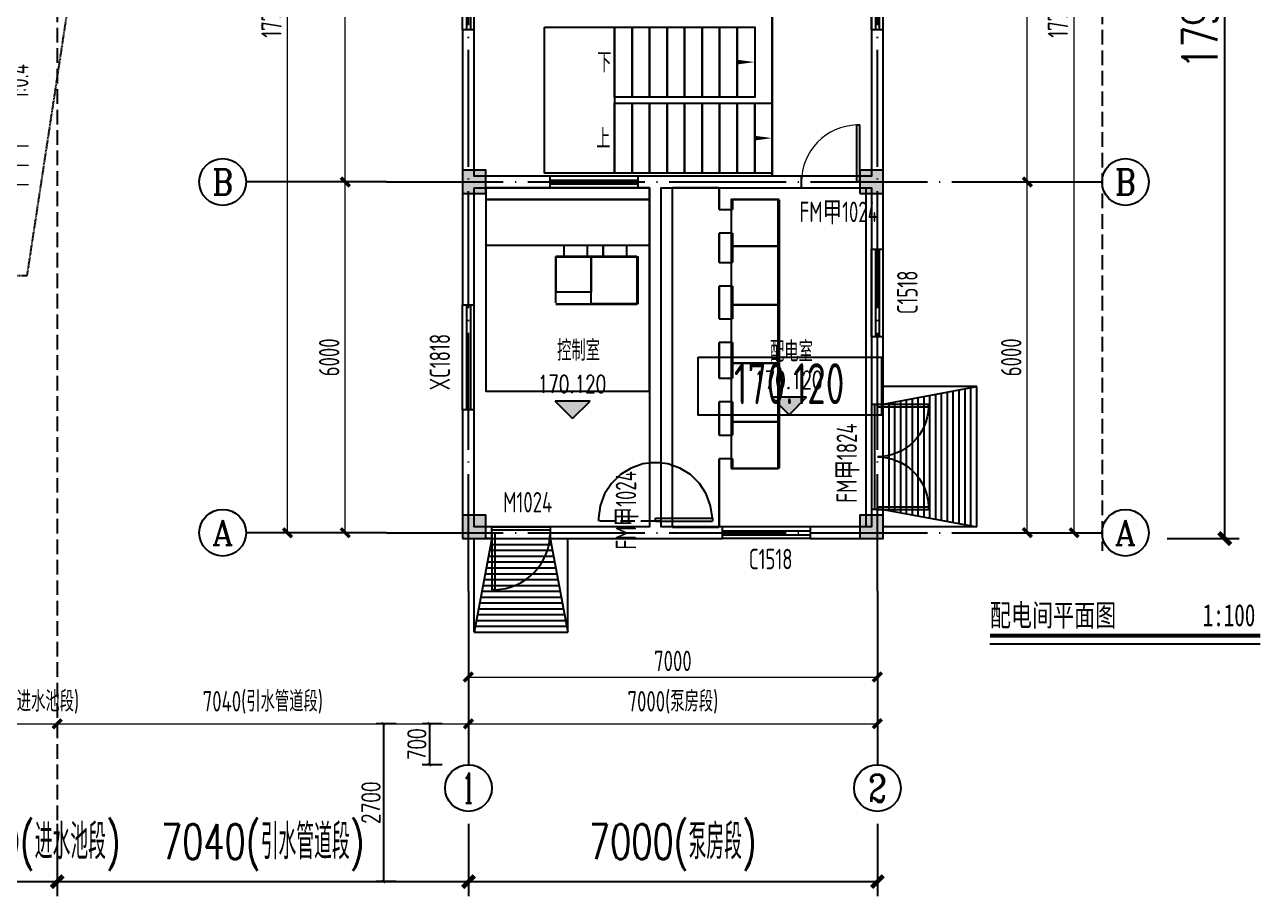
# Model space of a CAD drawing. Header units: millimetres. Extents: x 1742399 to 4898386, y 2481636 to 5226310.
# Drawn here: x 2410876 to 2432059, y 2524814 to 2539720 of the extents above; entities that cross this region are included whole.
import ezdxf
from ezdxf.enums import TextEntityAlignment as Align

# ---------------------------------------------------------------- set-up
doc = ezdxf.new("R2010")
doc.units = ezdxf.units.MM
doc.header["$LTSCALE"] = 1000
for name, pattern in [('DASH', [0.35, 0.25, -0.1]), ('DASHED', [0.75, 0.5, -0.25]), ('DOTE', [2.42, 2, -0.2, 0.02, -0.2])]:
    doc.linetypes.add(name, pattern=pattern)
for name, color, linetype in [('AXIS', 3, 'Continuous'), ('AXIS_TEXT', 7, 'Continuous'), ('DIM_SYMB', 3, 'Continuous'), ('DOOR_FIRE', 3, 'Continuous'), ('DOTE', 1, 'DOTE'), ('DXPM', 4, 'Continuous'), ('E-电缆沟', 2, 'Continuous'), ('E-箱柜', 3, 'Continuous'), ('PUB_DIM', 3, 'Continuous'), ('PUB_HATCH', 8, 'Continuous'), ('RAIL', 6, 'Continuous'), ('STAIR', 2, 'Continuous'), ('TWT_DIM', 3, 'Continuous'), ('WALL', 4, 'Continuous'), ('WALL_EXT', 4, 'Continuous'), ('WALL_INT', 4, 'Continuous'), ('WINDOW', 3, 'Continuous'), ('YHG_填充', 8, 'Continuous'), ('YHG_柱', 4, 'Continuous'), ('YHJ_引出、索引', 3, 'Continuous'), ('房间轮廓线', 6, 'Continuous'), ('控制间轮廓', 7, 'Continuous'), ('电缆沟', 7, 'Continuous'), ('细线', 4, 'Continuous'), ('轮廓线', 2, 'Continuous'), ('配电间轮廓', 7, 'Continuous')]:
    doc.layers.add(name, color=color, linetype=linetype)
doc.layers.add('FLOOR', color=2, linetype='Continuous', lineweight=30)
doc.layers.add('文字', color=4, linetype='Continuous', lineweight=0)
doc.styles.add('_TCH_AXIS', font='COMPLEX', dxfattribs={"bigfont": 'GBCBIG'})
doc.styles.add('_TCH_DIM', font='SIMPLEX', dxfattribs={"bigfont": 'GBCBIG'})
doc.styles.add('_TCH_DIM_T3', font='SIMPLEX', dxfattribs={"width": 0.705882, "bigfont": 'GBCBIG'})
doc.styles.add('biaotilan', font='', dxfattribs={"width": 0.7})
doc.styles.add('COMPLEX', font='COMPLEX')
doc.styles.add('HZ1', font='romans.shx', dxfattribs={"width": 0.7, "bigfont": 'hztxt.shx'})
doc.styles.add('TSSD_Rein', font='TSSDENG', dxfattribs={"width": 0.7, "bigfont": '@1HZTXT'})
doc.styles.add('TSSD_REIN_T3', font='tssdeng.shx', dxfattribs={"width": 0.7, "bigfont": 'hztxt.shx'})
doc.styles.add('tssdeng', font='tssdeng.shx', dxfattribs={"width": 0.7, "bigfont": 'hztxt.shx'})
doc.styles.get('biaotilan').set_extended_font_data('SimSun')
doc.dimstyles.new('_TCH_ARCH&&100', dxfattribs={"dimtxt": 350, "dimasz": 150, "dimexe": 100, "dimexo": 200, "dimgap": 100, "dimtad": 1, "dimdec": 0, "dimzin": 0, "dimdsep": 46, "dimtxsty": 'TSSD_REIN_T3', "dimblk": 'ARCHTICK', "dimcen": 0.09, "dimclrt": 7, "dimazin": 2, "dimtfac": 1, "dimtdec": 0, "dimtix": 1, "dimtmove": 2, "dimatfit": 3, "dimfxl": 1, "dimfxlon": 1, "dimtolj": 1, "dimtzin": 0, "dimlwd": 18, "dimlwe": 18, "dimarcsym": 0})
doc.dimstyles.new('_TCH_ARCH&&200', dxfattribs={"dimtxt": 600, "dimasz": 200, "dimexe": 250, "dimexo": 300, "dimgap": 126.25, "dimtad": 1, "dimdec": 0, "dimzin": 0, "dimdsep": 46, "dimtxsty": '_TCH_DIM_T3', "dimblk": 'ARCHTICK', "dimcen": 0.09, "dimclrt": 7, "dimazin": 2, "dimtfac": 1, "dimtdec": 0, "dimtix": 1, "dimtmove": 2, "dimatfit": 3, "dimfxl": 75, "dimtolj": 1, "dimtzin": 0, "dimarcsym": 0})
doc.dimstyles.new('_TCH_ARCH&&50', dxfattribs={"dimtxt": 148.75, "dimasz": 50, "dimexe": 125, "dimexo": 150, "dimgap": 63.125, "dimtad": 1, "dimdec": 0, "dimzin": 0, "dimdsep": 46, "dimtxsty": '_TCH_DIM_T3', "dimblk": 'ARCHTICK', "dimcen": 0.09, "dimclrt": 7, "dimazin": 2, "dimtfac": 1, "dimtdec": 0, "dimtix": 1, "dimtmove": 2, "dimatfit": 3, "dimfxl": 75, "dimtolj": 1, "dimtzin": 0, "dimarcsym": 0})

# ---------------------------------------------------------------- blocks, each defined once
blk = doc.blocks.new('$DorLib2D$00000001')
for p, q in [((0.45, 0.975), (0.5, 0.975)), ((0.45, 0), (0.45, 0.975)), ((0.5, 0), (0.5, 0.975)), ((0.5, 0), (0.45, 0))]:
    blk.add_line(p, q)
at = {"lineweight": 13}
blk.add_arc((0.475, 0), 0.975, 91.4693, 180, dxfattribs=at)
blk = doc.blocks.new('_ArchTick')
at = {"color": 0, "linetype": 'ByBlock', "const_width": 0.4}
blk.add_lwpolyline([(-0.5, -0.5), (0.5, 0.5)], dxfattribs=at)
blk = doc.blocks.new('*D1120')
at = {"layer": 'AXIS', "color": 0, "lineweight": 18, "transparency": 16777216}
for p, q in [((2428837, 2548731), (2428938, 2548731)), ((2428838, 2531031), (2428838, 2548731)), ((2428837, 2531031), (2428938, 2531031))]:
    blk.add_line(p, q, dxfattribs=at)
at = {"layer": 'Defpoints', "color": 0, "transparency": 16777216}
for p in [(2427999, 2548731), (2428838, 2548731), (2427999, 2531031)]:
    blk.add_point(p, dxfattribs=at)
at = {"layer": 'AXIS', "color": 0, "lineweight": 18, "transparency": 16777216, "xscale": 150, "yscale": 150, "zscale": 150}
for p, rotation in [((2428838, 2548731), 90), ((2428838, 2531031), 270)]:
    blk.add_blockref('_ArchTick', p, dxfattribs=dict(at, rotation=rotation))
at = {"layer": 'AXIS', "color": 7, "transparency": 16777216, "insert": (2428563, 2539881), "char_height": 350, "attachment_point": 5, "rotation": 90, "style": 'TSSD_REIN_T3'}
blk.add_mtext('\\A1;17700', dxfattribs=at)
blk = doc.blocks.new('*D1121')
at = {"layer": 'AXIS', "color": 0, "lineweight": 18, "transparency": 16777216}
for p, q in [((2428037, 2537031), (2428138, 2537031)), ((2428038, 2531031), (2428038, 2537031)), ((2428037, 2531031), (2428138, 2531031))]:
    blk.add_line(p, q, dxfattribs=at)
at = {"layer": 'Defpoints', "color": 0, "transparency": 16777216}
for p in [(2427324, 2537031), (2428038, 2537031), (2427324, 2531031)]:
    blk.add_point(p, dxfattribs=at)
at = {"layer": 'AXIS', "color": 0, "lineweight": 18, "transparency": 16777216, "xscale": 150, "yscale": 150, "zscale": 150}
for p, rotation in [((2428038, 2537031), 90), ((2428038, 2531031), 270)]:
    blk.add_blockref('_ArchTick', p, dxfattribs=dict(at, rotation=rotation))
at = {"layer": 'AXIS', "color": 7, "transparency": 16777216, "insert": (2427763, 2534031), "char_height": 350, "attachment_point": 5, "rotation": 90, "style": 'TSSD_REIN_T3'}
blk.add_mtext('\\A1;6000', dxfattribs=at)
blk = doc.blocks.new('*D1122')
at = {"layer": 'AXIS', "color": 0, "lineweight": 18, "transparency": 16777216}
for p, q in [((2428037, 2544031), (2428138, 2544031)), ((2428038, 2537031), (2428038, 2544031)), ((2428037, 2537031), (2428138, 2537031))]:
    blk.add_line(p, q, dxfattribs=at)
at = {"layer": 'Defpoints', "color": 0, "transparency": 16777216}
for p in [(2427324, 2544031), (2428038, 2544031), (2427324, 2537031)]:
    blk.add_point(p, dxfattribs=at)
at = {"layer": 'AXIS', "color": 0, "lineweight": 18, "transparency": 16777216, "xscale": 150, "yscale": 150, "zscale": 150}
for p, rotation in [((2428038, 2544031), 90), ((2428038, 2537031), 270)]:
    blk.add_blockref('_ArchTick', p, dxfattribs=dict(at, rotation=rotation))
at = {"layer": 'AXIS', "color": 7, "transparency": 16777216, "insert": (2427763, 2540531), "char_height": 350, "attachment_point": 5, "rotation": 90, "style": 'TSSD_REIN_T3'}
blk.add_mtext('\\A1;7000', dxfattribs=at)
blk = doc.blocks.new('*D1124')
at = {"layer": 'AXIS', "color": 0, "lineweight": 18, "transparency": 16777216}
for p, q in [((2418471, 2528565), (2418471, 2528464)), ((2418471, 2528564), (2425471, 2528564)), ((2425471, 2528565), (2425471, 2528464))]:
    blk.add_line(p, q, dxfattribs=at)
at = {"layer": 'Defpoints', "color": 0, "transparency": 16777216}
for p in [(2418471, 2530031), (2425471, 2530031), (2425471, 2528564)]:
    blk.add_point(p, dxfattribs=at)
at = {"layer": 'AXIS', "color": 0, "lineweight": 18, "transparency": 16777216, "xscale": 150, "yscale": 150, "zscale": 150, "rotation": 180}
blk.add_blockref('_ArchTick', (2418471, 2528564), dxfattribs=at)
at = {"layer": 'AXIS', "color": 0, "lineweight": 18, "transparency": 16777216, "xscale": 150, "yscale": 150, "zscale": 150}
blk.add_blockref('_ArchTick', (2425471, 2528564), dxfattribs=at)
at = {"layer": 'AXIS', "color": 7, "transparency": 16777216, "insert": (2421971, 2528839), "char_height": 350, "attachment_point": 5, "style": 'TSSD_REIN_T3'}
blk.add_mtext('\\A1;7000', dxfattribs=at)
blk = doc.blocks.new('*D1127')
at = {"layer": 'AXIS', "color": 0, "lineweight": 18, "transparency": 16777216}
for p, q in [((2415376, 2548731), (2415275, 2548731)), ((2415375, 2531031), (2415375, 2548731)), ((2415376, 2531031), (2415275, 2531031))]:
    blk.add_line(p, q, dxfattribs=at)
at = {"layer": 'Defpoints', "color": 0, "transparency": 16777216}
for p in [(2415375, 2548731), (2417068, 2548731), (2417068, 2531031)]:
    blk.add_point(p, dxfattribs=at)
at = {"layer": 'AXIS', "color": 0, "lineweight": 18, "transparency": 16777216, "xscale": 150, "yscale": 150, "zscale": 150}
for p, rotation in [((2415375, 2548731), 90), ((2415375, 2531031), 270)]:
    blk.add_blockref('_ArchTick', p, dxfattribs=dict(at, rotation=rotation))
at = {"layer": 'AXIS', "color": 7, "transparency": 16777216, "insert": (2415100, 2539881), "char_height": 350, "attachment_point": 5, "rotation": 90, "style": 'TSSD_REIN_T3'}
blk.add_mtext('\\A1;17700', dxfattribs=at)
blk = doc.blocks.new('*D1128')
at = {"layer": 'AXIS', "color": 0, "lineweight": 18, "transparency": 16777216}
for p, q in [((2416364, 2537031), (2416263, 2537031)), ((2416363, 2531031), (2416363, 2537031)), ((2416364, 2531031), (2416263, 2531031))]:
    blk.add_line(p, q, dxfattribs=at)
at = {"layer": 'Defpoints', "color": 0, "transparency": 16777216}
for p in [(2416363, 2537031), (2417068, 2537031), (2417068, 2531031)]:
    blk.add_point(p, dxfattribs=at)
at = {"layer": 'AXIS', "color": 0, "lineweight": 18, "transparency": 16777216, "xscale": 150, "yscale": 150, "zscale": 150}
for p, rotation in [((2416363, 2537031), 90), ((2416363, 2531031), 270)]:
    blk.add_blockref('_ArchTick', p, dxfattribs=dict(at, rotation=rotation))
at = {"layer": 'AXIS', "color": 7, "transparency": 16777216, "insert": (2416088, 2534031), "char_height": 350, "attachment_point": 5, "rotation": 90, "style": 'TSSD_REIN_T3'}
blk.add_mtext('\\A1;6000', dxfattribs=at)
blk = doc.blocks.new('*D1129')
at = {"layer": 'AXIS', "color": 0, "lineweight": 18, "transparency": 16777216}
for p, q in [((2416364, 2544031), (2416263, 2544031)), ((2416363, 2537031), (2416363, 2544031)), ((2416364, 2537031), (2416263, 2537031))]:
    blk.add_line(p, q, dxfattribs=at)
at = {"layer": 'Defpoints', "color": 0, "transparency": 16777216}
for p in [(2416363, 2544031), (2417068, 2544031), (2417068, 2537031)]:
    blk.add_point(p, dxfattribs=at)
at = {"layer": 'AXIS', "color": 0, "lineweight": 18, "transparency": 16777216, "xscale": 150, "yscale": 150, "zscale": 150}
for p, rotation in [((2416363, 2544031), 90), ((2416363, 2537031), 270)]:
    blk.add_blockref('_ArchTick', p, dxfattribs=dict(at, rotation=rotation))
at = {"layer": 'AXIS', "color": 7, "transparency": 16777216, "insert": (2416088, 2540531), "char_height": 350, "attachment_point": 5, "rotation": 90, "style": 'TSSD_REIN_T3'}
blk.add_mtext('\\A1;7000', dxfattribs=at)
blk = doc.blocks.new('_AXISO')
blk.add_circle((0, 0), 0.5)
at = {"layer": 'AXIS_TEXT', "style": 'COMPLEX', "width": 1.041667}
blk.add_attdef('A', text='', height=0.56, dxfattribs=at).set_placement((-0.25, -0.28), (0.25, -0.28), align=Align.FIT)
blk = doc.blocks.new('*U1118')
at = {"layer": 'WINDOW'}
for p, q in [((0, 900), (877, 900)), ((0, 900), (0, 855)), ((0, 855), (877, 855)), ((877, 855), (877, 900)), ((0, -855), (877, -855)), ((0, -900), (0, -855)), ((0, -900), (877, -900)), ((877, -855), (877, -900))]:
    blk.add_line(p, q, dxfattribs=at)
at = {"layer": 'WINDOW', "extrusion": (0, 0, -1)}
for centre, major_axis, start_param, end_param in [((0, 877), (620, 620), 0.811042, 2.356194), ((0, -878), (-620, 620), 0.785398, 2.330551)]:
    blk.add_ellipse(centre, major_axis=major_axis, ratio=1, start_param=start_param, end_param=end_param, dxfattribs=at)
at = {"style": 'HZ1', "width": 0.7, "flags": 1}
blk.add_attdef('编号', (-948, -131), '', height=300, dxfattribs=at)
blk = doc.blocks.new('平面_单开门_宽度1000')
at = {"layer": 'WINDOW'}
for p, q in [((0, 0), (50, 0)), ((0, 0), (0, -975)), ((50, 0), (50, -975)), ((50, -975), (0, -975))]:
    blk.add_line(p, q, dxfattribs=at)
blk.add_ellipse((25, 0), major_axis=(559, 799), ratio=1, start_param=3.777471, end_param=5.322623, dxfattribs=at)
at = {"style": 'HZ1', "width": 0.7, "flags": 1}
blk.add_attdef('编号', (334, 254), '', height=300, dxfattribs=at)
blk = doc.blocks.new('平面_双向单开门_宽度1000')
at = {"layer": 'WINDOW'}
for p, q in [((-417, 907), (-599, 794)), ((-213, 976), (-417, 907)), ((0, 1000), (-213, 976)), ((213, 976), (0, 1000)), ((417, 907), (213, 976)), ((599, 794), (417, 907)), ((-753, 644), (-871, 464)), ((-599, 794), (-753, 644)), ((753, 644), (599, 794)), ((871, 464), (753, 644)), ((-871, 464), (-946, 263)), ((946, 263), (871, 464)), ((-946, 263), (-975, 50)), ((975, 50), (946, 263)), ((-975, 50), (-975, 0)), ((0, 50), (975, 50)), ((0, 0), (0, 50)), ((0, 0), (975, 0)), ((975, 50), (975, 0))]:
    blk.add_line(p, q, dxfattribs=at)
at = {"layer": 'WINDOW', "linetype": 'DASH'}
blk.add_line((0, 0), (-975, 0), dxfattribs=at)
at = {"style": 'HZ1', "width": 0.7, "flags": 1}
blk.add_attdef('编号', (-178, -413), '', height=300, dxfattribs=at)
blk = doc.blocks.new('标高_平面标注')
at = {"layer": 'AXIS'}
blk.add_hatch(color=256, dxfattribs=at).paths.add_polyline_path([(0, 0), (300, 300), (-300, 300)])
for p, q in [((0, 0), (-300, 300)), ((300, 300), (-300, 300)), ((0, 0), (300, 300))]:
    blk.add_line(p, q, dxfattribs=at)
at = {"layer": 'AXIS_TEXT', "style": 'HZ1', "width": 0.7, "flags": 4}
blk.add_attdef('标高', text='', height=300, dxfattribs=at).set_placement((-11, 442), align=Align.CENTER)
blk = doc.blocks.new('*U1021')
at = {"layer": 'DXPM', "color": 4, "linetype": 'DASHED', "ltscale": 0.03, "flags": 128}
blk.add_lwpolyline([(500, -5700), (1000, -5700), (1792, -500)], dxfattribs=at)
at = {"layer": 'RAIL'}
blk.add_lwpolyline([(60, -5700), (60, -440)], dxfattribs=at)
at = {"layer": '文字', "color": 3}
for p, q in [((1024, -3486), (500, -3486)), ((762, -3649), (500, -3649)), ((1024, -3818), (500, -3818)), ((762, -3980), (500, -3980)), ((1024, -4149), (500, -4149))]:
    blk.add_line(p, q, dxfattribs=at)
at = {"layer": '文字'}
for p, q in [((-835, -4711), (-835, -5700)), ((-514, -4711), (-514, -5700)), ((-193, -4711), (-193, -5700)), ((-674, -5206), (-674, -5700)), ((-354, -5206), (-354, -5700))]:
    blk.add_line(p, q, dxfattribs=at)
at = {"layer": '轮廓线'}
blk.add_line((0, 0), (-4500, 0), dxfattribs=at)
for points in [[(0, -500), (0, -5700), (500, -5700), (500, -500)], [(0, -5700), (-4500, -5700)], [(226, -5700), (226, -6200), (-4500, -6200)]]:
    blk.add_lwpolyline(points, dxfattribs=at)
at = {"color": 3, "style": 'TSSD_Rein', "width": 0.7}
blk.add_text('1:0.4', height=350, rotation=90, dxfattribs=at).set_placement((847, -2082), align=Align.MIDDLE_RIGHT)
blk.add_attdef('坡度-平面', (-2667, -5307), '', height=300, dxfattribs=at)
at = {"layer": 'AXIS', "color": 3, "style": 'TSSD_Rein', "width": 0.7}
for s, p in [('引水渠道', (-3291, -2545)), ('C20素混凝土护坡', (-3514, -2957))]:
    blk.add_text(s, height=350, dxfattribs=at).set_placement(p)
at = {"layer": 'TWT_DIM', "color": 3, "style": 'TSSD_Rein', "width": 0.7}
for s, p in [('引水坡道', (-3378, -2487)), ('C20素混凝土护坡', (-4265, -3341))]:
    blk.add_text(s, height=700, dxfattribs=at).set_placement(p)
blk.add_attdef('坡度-总平', (-3251, -5425), '', height=700, dxfattribs=at)
blk = doc.blocks.new('*D1132')
at = {"layer": 'AXIS', "color": 0, "lineweight": 18, "transparency": 16777216}
for p, q in [((2410431, 2527764), (2410281, 2527764)), ((2410431, 2527765), (2410431, 2527664)), ((2410431, 2527764), (2411431, 2527764)), ((2411431, 2527765), (2411431, 2527664)), ((2411431, 2527764), (2411581, 2527764))]:
    blk.add_line(p, q, dxfattribs=at)
at = {"layer": 'Defpoints', "color": 0, "transparency": 16777216}
for p in [(2410431, 2529050), (2411431, 2529050), (2411431, 2527764)]:
    blk.add_point(p, dxfattribs=at)
at = {"layer": 'AXIS', "color": 0, "lineweight": 18, "transparency": 16777216, "xscale": 150, "yscale": 150, "zscale": 150}
blk.add_blockref('_ArchTick', (2410431, 2527764), dxfattribs=at)
at = {"layer": 'AXIS', "color": 0, "lineweight": 18, "transparency": 16777216, "xscale": 150, "yscale": 150, "zscale": 150, "rotation": 180}
blk.add_blockref('_ArchTick', (2411431, 2527764), dxfattribs=at)
at = {"layer": 'AXIS', "color": 7, "transparency": 16777216, "insert": (2410931, 2528131), "char_height": 350, "attachment_point": 5, "style": 'TSSD_REIN_T3'}
blk.add_mtext('\\A1;1000(进水池段)', dxfattribs=at)
blk = doc.blocks.new('*D1133')
at = {"layer": 'AXIS', "color": 0, "lineweight": 18, "transparency": 16777216}
for p, q in [((2411431, 2527765), (2411431, 2527664)), ((2411431, 2527764), (2418471, 2527764)), ((2418471, 2527765), (2418471, 2527664))]:
    blk.add_line(p, q, dxfattribs=at)
at = {"layer": 'Defpoints', "color": 0, "transparency": 16777216}
for p in [(2411431, 2529050), (2418471, 2529050), (2418471, 2527764)]:
    blk.add_point(p, dxfattribs=at)
at = {"layer": 'AXIS', "color": 0, "lineweight": 18, "transparency": 16777216, "xscale": 150, "yscale": 150, "zscale": 150, "rotation": 180}
blk.add_blockref('_ArchTick', (2411431, 2527764), dxfattribs=at)
at = {"layer": 'AXIS', "color": 0, "lineweight": 18, "transparency": 16777216, "xscale": 150, "yscale": 150, "zscale": 150}
blk.add_blockref('_ArchTick', (2418471, 2527764), dxfattribs=at)
at = {"layer": 'AXIS', "color": 7, "transparency": 16777216, "insert": (2414951, 2528131), "char_height": 350, "attachment_point": 5, "style": 'TSSD_REIN_T3'}
blk.add_mtext('\\A1;7040(引水管道段)', dxfattribs=at)
blk = doc.blocks.new('*D1134')
at = {"layer": 'AXIS', "color": 0, "lineweight": 18, "transparency": 16777216}
for p, q in [((2418471, 2527765), (2418471, 2527664)), ((2418471, 2527764), (2425471, 2527764)), ((2425471, 2527765), (2425471, 2527664))]:
    blk.add_line(p, q, dxfattribs=at)
at = {"layer": 'Defpoints', "color": 0, "transparency": 16777216}
for p in [(2418471, 2529050), (2425471, 2529050), (2425471, 2527764)]:
    blk.add_point(p, dxfattribs=at)
at = {"layer": 'AXIS', "color": 0, "lineweight": 18, "transparency": 16777216, "xscale": 150, "yscale": 150, "zscale": 150, "rotation": 180}
blk.add_blockref('_ArchTick', (2418471, 2527764), dxfattribs=at)
at = {"layer": 'AXIS', "color": 0, "lineweight": 18, "transparency": 16777216, "xscale": 150, "yscale": 150, "zscale": 150}
blk.add_blockref('_ArchTick', (2425471, 2527764), dxfattribs=at)
at = {"layer": 'AXIS', "color": 7, "transparency": 16777216, "insert": (2421971, 2528131), "char_height": 350, "attachment_point": 5, "style": 'TSSD_REIN_T3'}
blk.add_mtext('\\A1;7000(泵房段)', dxfattribs=at)
blk = doc.blocks.new('*D1135')
at = {"layer": 'Defpoints', "color": 0, "transparency": 16777216}
for p in [(2418471, 2526350), (2425471, 2526350), (2425471, 2525064)]:
    blk.add_point(p, dxfattribs=at)
at = {"layer": 'TWT_DIM', "color": 0, "lineweight": -2, "transparency": 16777216}
for p, q in [((2418471, 2526050), (2418471, 2524814)), ((2425471, 2526050), (2425471, 2524814)), ((2418471, 2525064), (2425471, 2525064))]:
    blk.add_line(p, q, dxfattribs=at)
at = {"layer": 'TWT_DIM', "color": 0, "lineweight": -2, "transparency": 16777216, "xscale": 200, "yscale": 200, "zscale": 200, "rotation": 180}
blk.add_blockref('_ArchTick', (2418471, 2525064), dxfattribs=at)
at = {"layer": 'TWT_DIM', "color": 0, "lineweight": -2, "transparency": 16777216, "xscale": 200, "yscale": 200, "zscale": 200}
blk.add_blockref('_ArchTick', (2425471, 2525064), dxfattribs=at)
at = {"layer": 'TWT_DIM', "color": 7, "transparency": 16777216, "insert": (2421971, 2525648), "char_height": 600, "attachment_point": 5, "style": '_TCH_DIM_T3'}
blk.add_mtext('\\A1;{\\W0.70588;7000(泵房段)}', dxfattribs=at)
blk = doc.blocks.new('*D1136')
at = {"layer": 'Defpoints', "color": 0, "transparency": 16777216}
for p in [(2411431, 2526350), (2418471, 2526350), (2418471, 2525064)]:
    blk.add_point(p, dxfattribs=at)
at = {"layer": 'TWT_DIM', "color": 0, "lineweight": -2, "transparency": 16777216}
for p, q in [((2411431, 2526050), (2411431, 2524814)), ((2418471, 2526050), (2418471, 2524814)), ((2411431, 2525064), (2418471, 2525064))]:
    blk.add_line(p, q, dxfattribs=at)
at = {"layer": 'TWT_DIM', "color": 0, "lineweight": -2, "transparency": 16777216, "xscale": 200, "yscale": 200, "zscale": 200, "rotation": 180}
blk.add_blockref('_ArchTick', (2411431, 2525064), dxfattribs=at)
at = {"layer": 'TWT_DIM', "color": 0, "lineweight": -2, "transparency": 16777216, "xscale": 200, "yscale": 200, "zscale": 200}
blk.add_blockref('_ArchTick', (2418471, 2525064), dxfattribs=at)
at = {"layer": 'TWT_DIM', "color": 7, "transparency": 16777216, "insert": (2414951, 2525648), "char_height": 600, "attachment_point": 5, "style": '_TCH_DIM_T3'}
blk.add_mtext('\\A1;{\\W0.70588;7040(引水管道段)}', dxfattribs=at)
blk = doc.blocks.new('*D1137')
at = {"layer": 'Defpoints', "color": 0, "transparency": 16777216}
for p in [(2410431, 2526350), (2411431, 2526350), (2411431, 2525064)]:
    blk.add_point(p, dxfattribs=at)
at = {"layer": 'TWT_DIM', "color": 0, "lineweight": -2, "transparency": 16777216}
for p, q in [((2410431, 2526050), (2410431, 2524814)), ((2411431, 2526050), (2411431, 2524814)), ((2410431, 2525064), (2410231, 2525064)), ((2410431, 2525064), (2411431, 2525064)), ((2411431, 2525064), (2411631, 2525064))]:
    blk.add_line(p, q, dxfattribs=at)
at = {"layer": 'TWT_DIM', "color": 0, "lineweight": -2, "transparency": 16777216, "xscale": 200, "yscale": 200, "zscale": 200}
blk.add_blockref('_ArchTick', (2410431, 2525064), dxfattribs=at)
at = {"layer": 'TWT_DIM', "color": 0, "lineweight": -2, "transparency": 16777216, "xscale": 200, "yscale": 200, "zscale": 200, "rotation": 180}
blk.add_blockref('_ArchTick', (2411431, 2525064), dxfattribs=at)
at = {"layer": 'TWT_DIM', "color": 7, "transparency": 16777216, "insert": (2410931, 2525648), "char_height": 600, "attachment_point": 5, "style": '_TCH_DIM_T3'}
blk.add_mtext('\\A1;{\\W0.70588;1000(进水池段)}', dxfattribs=at)
blk = doc.blocks.new('*D1138')
at = {"layer": 'Defpoints', "color": 0, "transparency": 16777216}
for p in [(2430131, 2548831), (2431417, 2548831), (2430131, 2530931)]:
    blk.add_point(p, dxfattribs=at)
at = {"layer": 'TWT_DIM', "color": 0, "lineweight": -2, "transparency": 16777216}
for p, q in [((2430431, 2548831), (2431667, 2548831)), ((2431417, 2530931), (2431417, 2548831)), ((2430431, 2530931), (2431667, 2530931))]:
    blk.add_line(p, q, dxfattribs=at)
at = {"layer": 'TWT_DIM', "color": 0, "lineweight": -2, "transparency": 16777216, "xscale": 200, "yscale": 200, "zscale": 200}
for p, rotation in [((2431417, 2548831), 90), ((2431417, 2530931), 270)]:
    blk.add_blockref('_ArchTick', p, dxfattribs=dict(at, rotation=rotation))
at = {"layer": 'TWT_DIM', "color": 7, "transparency": 16777216, "insert": (2430991, 2539881), "char_height": 600, "attachment_point": 5, "rotation": 90, "style": '_TCH_DIM_T3'}
blk.add_mtext('\\A1;17900', dxfattribs=at)
blk = doc.blocks.new('总平_标高')
at = {"layer": 'TWT_DIM', "color": 3}
blk.add_lwpolyline([(-1556, 989), (1583, 989), (1583, 0), (-1556, 0)], close=True, dxfattribs=at)
at = {"layer": 'TWT_DIM', "color": 3, "style": 'TSSD_Rein', "width": 0.7}
blk.add_attdef('标高', text='', height=700, dxfattribs=at).set_placement((1, 186), align=Align.CENTER)
blk = doc.blocks.new('平面_窗')
at = {"layer": 'WINDOW'}
for p, q in [((-100, 0), (100, 0)), ((-100, -1800), (-100, 0)), ((-33, 0), (-33, -1800)), ((33, 0), (33, -1800)), ((100, -1800), (100, 0)), ((100, -1800), (-100, -1800))]:
    blk.add_line(p, q, dxfattribs=at)
at = {"style": 'HZ1', "width": 0.7, "flags": 1}
blk.add_attdef('编号', (-598, -1035), '', height=300, dxfattribs=at)
blk = doc.blocks.new('*U1073')
at = {"layer": 'WINDOW'}
for p, q in [((-100, 0), (100, 0)), ((-100, -1500), (-100, 0)), ((-33, 0), (-33, -1500)), ((33, 0), (33, -1500)), ((100, -1500), (100, 0)), ((100, -1500), (-100, -1500))]:
    blk.add_line(p, q, dxfattribs=at)
at = {"style": 'HZ1', "width": 0.7, "flags": 1}
blk.add_attdef('编号', (-598, -1035), '', height=300, dxfattribs=at)
blk = doc.blocks.new('*U1072')
at = {"layer": 'STAIR'}
for p, q in [((1600, 2400), (0, 2400)), ((0, 0), (0, 2400)), ((0, 2100), (1600, 2400)), ((1300, 56), (1300, 2344)), ((1400, 38), (1400, 2362)), ((1500, 19), (1500, 2381)), ((1600, 0), (1600, 2400)), ((100, 281), (100, 2119)), ((200, 263), (200, 2138)), ((300, 244), (300, 2156)), ((400, 225), (400, 2175)), ((500, 206), (500, 2194)), ((600, 188), (600, 2213)), ((700, 169), (700, 2231)), ((800, 150), (800, 2250)), ((900, 131), (900, 2269)), ((1000, 113), (1000, 2287)), ((1100, 94), (1100, 2306)), ((1200, 75), (1200, 2325)), ((0, 300), (1600, 0)), ((1600, 0), (0, 0))]:
    blk.add_line(p, q, dxfattribs=at)
at = {"layer": 'WALL'}
blk.add_line((0, 2100), (0, 2200), dxfattribs=at)
blk = doc.blocks.new('*U1074')
at = {"layer": 'STAIR'}
for p, q in [((1600, 1600), (0, 1600)), ((0, 0), (0, 1600)), ((0, 1300), (1600, 1600)), ((1000, 113), (1000, 1487)), ((1100, 94), (1100, 1506)), ((1200, 75), (1200, 1525)), ((1300, 56), (1300, 1544)), ((1400, 38), (1400, 1562)), ((1500, 19), (1500, 1581)), ((1600, 0), (1600, 1600)), ((100, 281), (100, 1319)), ((200, 263), (200, 1338)), ((300, 244), (300, 1356)), ((400, 225), (400, 1375)), ((500, 206), (500, 1394)), ((600, 188), (600, 1413)), ((700, 169), (700, 1431)), ((800, 150), (800, 1450)), ((900, 131), (900, 1469)), ((0, 300), (1600, 0)), ((1600, 0), (0, 0))]:
    blk.add_line(p, q, dxfattribs=at)
at = {"layer": 'WALL'}
blk.add_line((0, 1300), (0, 1400), dxfattribs=at)
blk = doc.blocks.new('*U1035')
at = {"layer": 'STAIR'}
for points in [[(0, 2500), (1200, 2500), (1200, 0), (0, 0)], [(1200, 2500), (1500, 2500), (1500, 1300), (1200, 1300)], [(1500, 2500), (1800, 2500), (1800, 1300), (1500, 1300)], [(1800, 2500), (2100, 2500), (2100, 1300), (1800, 1300)], [(2100, 2500), (2400, 2500), (2400, 1300), (2100, 1300)], [(2400, 2500), (2700, 2500), (2700, 1300), (2400, 1300)], [(2700, 2500), (3000, 2500), (3000, 1300), (2700, 1300)], [(3000, 2500), (3300, 2500), (3300, 1300), (3000, 1300)], [(3300, 2500), (3600, 2500), (3600, 1300), (3300, 1300)], [(1200, 1200), (1500, 1200), (1500, 0), (1200, 0)], [(1500, 1200), (1800, 1200), (1800, 0), (1500, 0)], [(1800, 1200), (2100, 1200), (2100, 0), (1800, 0)], [(2100, 1200), (2400, 1200), (2400, 0), (2100, 0)], [(2400, 1200), (2700, 1200), (2700, 0), (2400, 0)], [(2700, 1200), (3000, 1200), (3000, 0), (2700, 0)], [(3000, 1200), (3300, 1200), (3300, 0), (3000, 0)], [(3300, 1200), (3600, 1200), (3600, 0), (3300, 0)], [(3600, 1200), (3900, 1200), (3900, 0), (3600, 0)]]:
    blk.add_lwpolyline(points, close=True, dxfattribs=at)
for points in [[(1500, 2500), (1500, 1300)], [(1500, 1200), (1500, 0)]]:
    blk.add_lwpolyline(points, dxfattribs=at)
at = {"layer": 'YHJ_引出、索引'}
for points in [[(1200, 1900, 0, 0, 0), (3600, 1900, 0, 80, 0), (3300, 1900, 0, 0, 0)], [(1200, 600, 0, 0, 0), (3900, 600, 0, 80, 0), (3600, 600, 0, 0, 0)]]:
    blk.add_lwpolyline(points, format="xyseb", dxfattribs=at)
at = {"layer": 'YHJ_引出、索引', "color": 7, "style": '_TCH_DIM'}
for s, p in [('下', (905, 1725)), ('上', (886, 425))]:
    blk.add_text(s, height=338, dxfattribs=at).set_placement(p)
blk = doc.blocks.new('*U1058')
at = {"layer": 'PUB_HATCH'}
blk.add_solid([(-200, -200), (200, -200), (-200, 200), (200, 200)], dxfattribs=at)
at = {"layer": 'YHG_柱'}
blk.add_lwpolyline([(-200, -200), (200, -200), (200, 200), (-200, 200)], close=True, dxfattribs=at)
blk = doc.blocks.new('*D1139')
at = {"layer": 'Defpoints', "color": 0, "transparency": 16777216}
for p in [(2418174, 2527764), (2417803, 2527064), (2418174, 2527064)]:
    blk.add_point(p, dxfattribs=at)
at = {"layer": 'YHG_填充', "color": 0, "lineweight": -2, "transparency": 16777216}
for p, q in [((2418024, 2527764), (2417678, 2527764)), ((2417803, 2527764), (2417803, 2527064)), ((2418024, 2527064), (2417678, 2527064))]:
    blk.add_line(p, q, dxfattribs=at)
at = {"layer": 'YHG_填充', "color": 0, "lineweight": -2, "transparency": 16777216, "xscale": 50, "yscale": 50, "zscale": 50}
for p, rotation in [((2417803, 2527764), 90), ((2417803, 2527064), 270)]:
    blk.add_blockref('_ArchTick', p, dxfattribs=dict(at, rotation=rotation))
at = {"layer": 'YHG_填充', "color": 7, "transparency": 16777216, "insert": (2417589, 2527414), "char_height": 300, "attachment_point": 5, "rotation": 90, "style": '_TCH_DIM_T3'}
blk.add_mtext('\\A1;700', dxfattribs=at)
blk = doc.blocks.new('*D1140')
at = {"layer": 'Defpoints', "color": 0, "transparency": 16777216}
for p in [(2417387, 2527764), (2417016, 2525064), (2417387, 2525064)]:
    blk.add_point(p, dxfattribs=at)
at = {"layer": 'YHG_填充', "color": 0, "lineweight": -2, "transparency": 16777216}
for p, q in [((2417237, 2527764), (2416891, 2527764)), ((2417016, 2527764), (2417016, 2525064)), ((2417237, 2525064), (2416891, 2525064))]:
    blk.add_line(p, q, dxfattribs=at)
at = {"layer": 'YHG_填充', "color": 0, "lineweight": -2, "transparency": 16777216, "xscale": 50, "yscale": 50, "zscale": 50}
for p, rotation in [((2417016, 2527764), 90), ((2417016, 2525064), 270)]:
    blk.add_blockref('_ArchTick', p, dxfattribs=dict(at, rotation=rotation))
at = {"layer": 'YHG_填充', "color": 7, "transparency": 16777216, "insert": (2416802, 2526414), "char_height": 300, "attachment_point": 5, "rotation": 90, "style": '_TCH_DIM_T3'}
blk.add_mtext('\\A1;2700', dxfattribs=at)

msp = doc.modelspace()

# ---------------------------------------------------------------- linework, layer by layer
at = {"layer": 'AXIS'}
for p, q in [((2417068.4, 2537031.4), (2414664.3, 2537031.4)), ((2427999, 2537031.4), (2429317.1, 2537031.4)), ((2417068.4, 2531031.4), (2414664.3, 2531031.4)), ((2427999, 2531031.4), (2429317.1, 2531031.4)), ((2418471.4, 2530031.4), (2418471.4, 2527064.4)), ((2425471.4, 2530031.4), (2425471.4, 2527064.4))]:
    msp.add_line(p, q, dxfattribs=at)
at = {"layer": 'DIM_SYMB', "const_width": 70}
msp.add_lwpolyline([(2427396.4, 2529272.5), (2432024.4, 2529272.5)], dxfattribs=at)
at = {"layer": 'DIM_SYMB'}
msp.add_lwpolyline([(2427396.4, 2529132.5), (2432024.4, 2529132.5)], dxfattribs=at)
at = {"layer": 'DOTE'}
for p, q in [((2418471.4, 2530031.4), (2418471.4, 2549731.4)), ((2425471.4, 2530031.4), (2425471.4, 2549731.4)), ((2417068.4, 2537031.4), (2427999, 2537031.4)), ((2417068.4, 2531031.4), (2427999, 2531031.4))]:
    msp.add_line(p, q, dxfattribs=at)
at = {"layer": 'E-电缆沟', "const_width": 35}
for points in [[(2421963, 2536931.4), (2421963, 2536358.7)], [(2421963, 2536931.4), (2422763, 2536931.4)], [(2422763, 2536931.4), (2422763, 2536558.7)], [(2421571.4, 2536731.4), (2418771.4, 2536731.4)], [(2418771.4, 2536731.4), (2418771.4, 2535931.4)], [(2421571.4, 2536731.4), (2421571.4, 2535931.4)], [(2422992.5, 2536731.2), (2422992.5, 2536558.7)], [(2422992.5, 2536731.2), (2423792.5, 2536731.2)], [(2423792.5, 2536731.2), (2423792.5, 2536358.7)], [(2422992.5, 2536558.7), (2422763, 2536558.7)], [(2421963, 2536358.7), (2421963, 2535453.3)], [(2423792.5, 2536358.7), (2423792.5, 2535453.3)], [(2422992.5, 2536158.7), (2422763, 2536158.7)], [(2422763, 2536158.7), (2422763, 2535653.3)], [(2422992.5, 2536158.7), (2422992.5, 2535653.3)], [(2421571.4, 2535948.5), (2418771.4, 2535948.5)], [(2420104.7, 2535757.8), (2420104.7, 2535948.2)], [(2420504.7, 2535948.2), (2420104.7, 2535948.2)], [(2420504.7, 2535757.8), (2420504.7, 2535948.2)], [(2420777.8, 2535757.9), (2420777.8, 2535949.1)], [(2421177.8, 2535949.1), (2420777.8, 2535949.1)], [(2421177.8, 2535740.7), (2421177.8, 2535931.9)], [(2421359.2, 2535758.5), (2419964.9, 2535758.5)], [(2419964.9, 2535758.5), (2419964.9, 2534958.5)], [(2420504.7, 2535757.8), (2420104.7, 2535757.8)], [(2421177.8, 2535757.9), (2420777.8, 2535757.9)], [(2421359.2, 2535741.3), (2421359.2, 2534941.3)], [(2422992.5, 2535653.3), (2422763, 2535653.3)], [(2421963, 2535453.3), (2421963, 2534486.3)], [(2423792.5, 2535453.3), (2423792.5, 2534486.3)], [(2422992.5, 2535253.3), (2422763, 2535253.3)], [(2422763, 2535253.3), (2422763, 2534686.3)], [(2422992.5, 2535253.3), (2422992.5, 2534686.3)], [(2421359.2, 2534941.3), (2419964.9, 2534941.3)], [(2422992.5, 2534686.3), (2422763, 2534686.3)], [(2421963, 2534486.3), (2421963, 2533474.8)], [(2423792.5, 2534486.3), (2423792.5, 2533474.8)], [(2422763, 2534286.3), (2422763, 2533674.8)], [(2422992.5, 2534286.3), (2422763, 2534286.3)], [(2422992.5, 2534286.3), (2422992.5, 2533674.8)], [(2421963, 2533474.8), (2421963, 2532496.3)], [(2422992.5, 2533674.8), (2422763, 2533674.8)], [(2423792.5, 2533474.8), (2423792.5, 2532496.3)], [(2422992.5, 2533274.8), (2422763, 2533274.8)], [(2422763, 2533274.8), (2422763, 2532696.3)], [(2422992.5, 2533274.8), (2422992.5, 2532696.3)], [(2422992.5, 2532696.3), (2422763, 2532696.3)], [(2421963, 2532496.3), (2421963, 2531126.6)], [(2423792.5, 2532496.3), (2423792.5, 2532131.4)], [(2422992.5, 2532296.3), (2422763, 2532296.3)], [(2422763, 2532296.3), (2422763, 2531126.6)], [(2422992.5, 2532296.3), (2422992.5, 2532131.4)], [(2422992.5, 2532131.4), (2423792.5, 2532131.4)], [(2421963, 2531126.6), (2422763, 2531126.6)]]:
    msp.add_lwpolyline(points, dxfattribs=at)
at = {"layer": 'E-箱柜', "color": 3}
for points in [[(2422971.4, 2535931.4), (2423771.4, 2535931.4), (2423771.4, 2536731.4), (2422971.4, 2536731.4)], [(2422971.4, 2534931.4), (2423771.4, 2534931.4), (2423771.4, 2535931.4), (2422971.4, 2535931.4)], [(2420571.4, 2535748.5), (2420571.4, 2535148.5), (2419971.4, 2535148.5), (2419971.4, 2535748.5)], [(2420571.4, 2534948.5), (2420571.4, 2535748.5), (2421371.4, 2535748.5), (2421371.4, 2534948.5)], [(2422971.4, 2533931.4), (2423771.4, 2533931.4), (2423771.4, 2534931.4), (2422971.4, 2534931.4)], [(2422971.4, 2532931.4), (2423771.4, 2532931.4), (2423771.4, 2533931.4), (2422971.4, 2533931.4)], [(2422971.4, 2532131.4), (2423771.4, 2532131.4), (2423771.4, 2532931.4), (2422971.4, 2532931.4)]]:
    msp.add_lwpolyline(points, close=True, dxfattribs=at)
at = {"layer": 'FLOOR'}
msp.add_lwpolyline([(2423671.4, 2548631.4), (2423671.4, 2537131.4)], dxfattribs=at)
at = {"layer": 'WALL_EXT'}
for p, q in [((2418571.4, 2539631.4), (2418371.4, 2539631.4)), ((2418371.4, 2539631.4), (2418371.4, 2537231.4)), ((2418571.4, 2537231.4), (2418571.4, 2539631.4)), ((2425571.4, 2539631.4), (2425371.4, 2539631.4)), ((2425371.4, 2539631.4), (2425371.4, 2537231.4)), ((2425571.4, 2537231.4), (2425571.4, 2539631.4)), ((2418371.4, 2536831.4), (2418371.4, 2534931.4)), ((2418571.4, 2534931.4), (2418571.4, 2536831.4)), ((2425371.4, 2536831.4), (2425371.4, 2535881.4)), ((2425571.4, 2535881.4), (2425571.4, 2536831.4)), ((2425371.4, 2535881.4), (2425571.4, 2535881.4)), ((2418371.4, 2534931.4), (2418571.4, 2534931.4)), ((2425371.4, 2534381.4), (2425371.4, 2533231.4)), ((2425571.4, 2534381.4), (2425371.4, 2534381.4)), ((2425571.4, 2533231.4), (2425571.4, 2534381.4)), ((2418571.4, 2533131.4), (2418371.4, 2533131.4)), ((2418371.4, 2533131.4), (2418371.4, 2530931.4)), ((2418571.4, 2531131.4), (2418571.4, 2533131.4)), ((2425371.4, 2533231.4), (2425571.4, 2533231.4)), ((2425571.4, 2531431.4), (2425371.4, 2531431.4)), ((2425371.4, 2531431.4), (2425371.4, 2531131.4)), ((2425571.4, 2531331.4), (2425571.4, 2531431.4)), ((2425571.4, 2530931.4), (2425571.4, 2531431.4)), ((2418871.4, 2531131.4), (2418571.4, 2531131.4)), ((2418871.4, 2530931.4), (2418871.4, 2531131.4)), ((2421571.4, 2531131.4), (2419871.4, 2531131.4)), ((2419871.4, 2531131.4), (2419871.4, 2530931.4)), ((2422821.4, 2531131.4), (2421771.4, 2531131.4)), ((2422821.4, 2530931.4), (2422821.4, 2531131.4)), ((2425371.4, 2531131.4), (2424321.4, 2531131.4)), ((2424321.4, 2531131.4), (2424321.4, 2530931.4)), ((2418371.4, 2530931.4), (2418671.4, 2530931.4)), ((2418871.4, 2530931.4), (2418771.4, 2530931.4)), ((2419871.4, 2530931.4), (2421671.4, 2530931.4)), ((2421671.4, 2530931.4), (2422821.4, 2530931.4)), ((2424321.4, 2530931.4), (2425571.4, 2530931.4))]:
    msp.add_line(p, q, dxfattribs=at)
at = {"layer": 'WALL_INT'}
for p, q in [((2419871.4, 2537131.4), (2418771.4, 2537131.4)), ((2419871.4, 2536931.4), (2419871.4, 2537131.4)), ((2421671.4, 2537131.4), (2421371.4, 2537131.4)), ((2421371.4, 2537131.4), (2421371.4, 2536931.4)), ((2424171.4, 2537131.4), (2421671.4, 2537131.4)), ((2424171.4, 2536931.4), (2424171.4, 2537131.4)), ((2418771.4, 2536931.4), (2419871.4, 2536931.4)), ((2421371.4, 2536931.4), (2421571.4, 2536931.4)), ((2421571.4, 2536931.4), (2421571.4, 2532231.4)), ((2421771.4, 2532231.4), (2421771.4, 2536931.4)), ((2421771.4, 2536931.4), (2424171.4, 2536931.4)), ((2421571.4, 2532231.4), (2421771.4, 2532231.4)), ((2421771.4, 2531231.4), (2421571.4, 2531231.4)), ((2421571.4, 2531231.4), (2421571.4, 2531131.4)), ((2421771.4, 2531131.4), (2421771.4, 2531231.4))]:
    msp.add_line(p, q, dxfattribs=at)
at = {"layer": 'YHG_填充', "linetype": 'DASH'}
for points in [[(2411431.4, 2554017.1), (2411431.4, 2525367.6)], [(2429317.1, 2548731.4), (2429317.1, 2530720.4)]]:
    msp.add_lwpolyline(points, dxfattribs=at)
at = {"layer": '房间轮廓线'}
for points in [[(2418571.4, 2548631.4), (2425371.4, 2548631.4), (2425371.4, 2537131.4), (2418571.4, 2537131.4)], [(2418571.4, 2536931.4), (2421571.4, 2536931.4), (2421571.4, 2531131.4), (2418571.4, 2531131.4)], [(2421771.4, 2536931.4), (2425371.4, 2536931.4), (2425371.4, 2531131.4), (2421771.4, 2531131.4)]]:
    msp.add_lwpolyline(points, close=True, dxfattribs=at)
at = {"layer": '控制间轮廓'}
msp.add_lwpolyline([(2418771.4, 2536931.4), (2418771.4, 2533454.4), (2421571.4, 2533454.4), (2421571.4, 2536931.4)], close=True, dxfattribs=at)
at = {"layer": '细线'}
for points in [[(2425371.4, 2533231.4), (2425371.4, 2531431.4)], [(2425421.4, 2533231.4), (2425421.4, 2531431.4)], [(2418871.4, 2531131.4), (2419871.4, 2531131.4)], [(2418871.4, 2531081.4), (2419871.4, 2531081.4)]]:
    msp.add_lwpolyline(points, dxfattribs=at)
at = {"layer": '配电间轮廓'}
msp.add_lwpolyline([(2425271.4, 2536931.4), (2425271.4, 2531131.4), (2421771.4, 2531131.4), (2421771.4, 2536931.4)], close=True, dxfattribs=at)

# ---------------------------------------------------------------- block references
for name, p in [('平面_窗', (2418471.4, 2541431.4)), ('平面_窗', (2425471.4, 2541431.4)), ('*U1035', (2419771.4, 2537181.4)), ('*U1058', (2418571.4, 2537031.4)), ('*U1058', (2425371.4, 2537031.4)), ('*U1073', (2425471.4, 2535881.4)), ('平面_窗', (2418471.4, 2534931.4)), ('*U1072', (2425571.4, 2531131.4)), ('*U1118', (2425471.4, 2532331.4)), ('平面_双向单开门_宽度1000', (2421671.4, 2531231.4)), ('*U1058', (2418571.4, 2531131.4)), ('*U1058', (2425371.4, 2531131.4)), ('平面_单开门_宽度1000', (2418871.4, 2531031.4))]:
    msp.add_blockref(name, p)
for name, p, rotation in [('*U1073', (2419871.4, 2537031.4), 90), ('*U1073', (2422821.4, 2531031.4), 90), ('*U1074', (2418571.4, 2530931.4), 270)]:
    msp.add_blockref(name, p, dxfattribs=dict(rotation=rotation))
msp.add_blockref('总平_标高', (2423960.7, 2533045)).add_auto_attribs({'标高': '170.120'})
ref = msp.add_blockref('标高_平面标注', (2420255, 2532984.4))
ref.add_attrib('标高', '170.120', dxfattribs={"layer": 'AXIS_TEXT', "height": 300, "style": 'HZ1', "width": 0.7}).set_placement((2420244, 2533426.8), align=Align.CENTER)
ref = msp.add_blockref('标高_平面标注', (2423958.9, 2533051))
ref.add_attrib('标高', '170.120', dxfattribs={"layer": 'AXIS_TEXT', "height": 300, "style": 'HZ1', "width": 0.7}).set_placement((2423947.9, 2533493.3), align=Align.CENTER)
at = {"layer": 'AXIS'}
ref = msp.add_blockref('_AXISO', (2414264.3, 2537031.4), dxfattribs=dict(at, xscale=800, yscale=800, zscale=800))
ref.add_attrib('A', 'B', dxfattribs={"layer": 'AXIS_TEXT', "height": 435.3, "style": '_TCH_AXIS'}).set_placement((2414088.1, 2536813.7), (2414440.5, 2536813.7), align=Align.FIT)
ref = msp.add_blockref('_AXISO', (2429717.1, 2537031.4), dxfattribs=dict(at, xscale=800, yscale=800, zscale=800))
ref.add_attrib('A', 'B', dxfattribs={"layer": 'AXIS_TEXT', "height": 435.3, "style": '_TCH_AXIS'}).set_placement((2429540.9, 2536813.7), (2429893.3, 2536813.7), align=Align.FIT)
ref = msp.add_blockref('_AXISO', (2414264.3, 2531031.4), dxfattribs=dict(at, xscale=800, yscale=800, zscale=800))
ref.add_attrib('A', 'A', dxfattribs={"layer": 'AXIS_TEXT', "height": 425.2, "style": '_TCH_AXIS'}).set_placement((2414082.1, 2530818.8), (2414446.5, 2530818.8), align=Align.FIT)
ref = msp.add_blockref('_AXISO', (2429717.1, 2531031.4), dxfattribs=dict(at, xscale=800, yscale=800, zscale=800))
ref.add_attrib('A', 'A', dxfattribs={"layer": 'AXIS_TEXT', "height": 425.2, "style": '_TCH_AXIS'}).set_placement((2429534.9, 2530818.8), (2429899.3, 2530818.8), align=Align.FIT)
ref = msp.add_blockref('_AXISO', (2418471.4, 2526664.4), dxfattribs=dict(at, xscale=800, yscale=800, zscale=800))
ref.add_attrib('A', '1', dxfattribs={"layer": 'AXIS_TEXT', "height": 514.7, "style": '_TCH_AXIS'}).set_placement((2418361.1, 2526407), (2418581.7, 2526407), align=Align.FIT)
ref = msp.add_blockref('_AXISO', (2425471.4, 2526664.4), dxfattribs=dict(at, xscale=800, yscale=800, zscale=800))
ref.add_attrib('A', '2', dxfattribs={"layer": 'AXIS_TEXT', "height": 465.9, "style": '_TCH_AXIS'}).set_placement((2425316.1, 2526431.4), (2425626.7, 2526431.4), align=Align.FIT)
at = {"layer": 'DOOR_FIRE', "xscale": 1000, "yscale": 1000, "zscale": 200}
msp.add_blockref('$DorLib2D$00000001', (2424671.4, 2537031.4), dxfattribs=at)
at = {"layer": 'RAIL'}
msp.add_blockref('*U1021', (2409918.7, 2541131.4), dxfattribs=at).add_auto_attribs({'坡度-平面': '1:5.0', '坡度-总平': '1:5.0'})

# ---------------------------------------------------------------- texts
at = {"layer": 'DIM_SYMB', "color": 7, "style": 'biaotilan', "width": 0.7}
for s, p in [('配电间平面图', (2427396.4, 2529433.3)), ('1:100', (2431041.3, 2529433.3))]:
    msp.add_text(s, height=377.64, dxfattribs=at).set_placement(p)
at = {"layer": 'PUB_DIM', "color": 7, "char_height": 350, "attachment_point": 5, "style": 'TSSD_REIN_T3'}
for s, insert in [('\\A1;{\\Ftssdeng,hztxt|c134;FM\\fSimSun|b0|i0|c134|p2;甲\\Ftssdeng,hztxt|c134;1024}', (2424809.2, 2536500.7)), ('\\A1;{\\Ftssdeng,hztxt|c134;M1024}', (2419486.6, 2531553.7)), ('\\A1;{\\Ftssdeng,hztxt|c134;C1518}', (2423645, 2530581.6))]:
    msp.add_mtext(s, dxfattribs=dict(at, insert=insert))
at = {"layer": 'PUB_DIM', "color": 7, "char_height": 350, "attachment_point": 5, "rotation": 90, "style": 'TSSD_REIN_T3'}
for s, insert in [('\\A1;{\\Ftssdeng,hztxt|c134;C1518}', (2425984.8, 2535142.3)), ('\\A1;{\\Ftssdeng,hztxt|c134;XC1818}', (2417981.8, 2533950.4)), ('\\A1;{\\Ftssdeng,hztxt|c134;FM\\fSimSun|b0|i0|c134|p2;甲\\Ftssdeng,hztxt|c134;1824}', (2424966.5, 2532223.8)), ('\\A1;{\\Ftssdeng,hztxt|c134;FM\\fSimSun|b0|i0|c134|p2;甲\\Ftssdeng,hztxt|c134;1024}', (2421187, 2531416.2))]:
    msp.add_mtext(s, dxfattribs=dict(at, insert=insert))
at = {"layer": '电缆沟', "ltscale": 1.5, "style": 'tssdeng', "width": 0.7}
for s, p in [('控制室', (2419989.8, 2533972.9)), ('配电室', (2423633.5, 2533956.3))]:
    msp.add_text(s, height=350, dxfattribs=at).set_placement(p)

# ---------------------------------------------------------------- dimensions: what is measured, and where the dimension line sits
at = {"layer": 'AXIS'}
for p1, p2, distance, picture, middle in [((2417068.4, 2531031.4), (2417068.4, 2548731.4), 1693.1, '*D1127', (2415100.4, 2539881.4)), ((2427999, 2531031.4), (2427999, 2548731.4), -838.9, '*D1120', (2428562.8, 2539881.4)), ((2417068.4, 2537031.4), (2417068.4, 2544031.4), 705.5, '*D1129', (2416088, 2540531.4)), ((2427324.3, 2537031.4), (2427324.3, 2544031.4), -713.6, '*D1122', (2427762.8, 2540531.4)), ((2417068.4, 2531031.4), (2417068.4, 2537031.4), 705.5, '*D1128', (2416088, 2534031.4)), ((2427324.3, 2531031.4), (2427324.3, 2537031.4), -713.6, '*D1121', (2427762.8, 2534031.4)), ((2418471.4, 2530031.4), (2425471.4, 2530031.4), -1467, '*D1124', (2421971.4, 2528839.4))]:
    dim = msp.add_aligned_dim(p1=p1, p2=p2, distance=distance, dimstyle='_TCH_ARCH&&100', dxfattribs=at)
    dim.commit()
    dim.dimension.update_dxf_attribs({"geometry": picture, "text_midpoint": middle})
for p1, p2, text, picture, middle in [((2410431.4, 2529050.4), (2411431.4, 2529050.4), '1000(进水池段)', '*D1132', (2410931.4, 2528131)), ((2411431.4, 2529050.4), (2418471.4, 2529050.4), '7040(引水管道段)', '*D1133', (2414951.4, 2528131)), ((2418471.4, 2529050.4), (2425471.4, 2529050.4), '7000(泵房段)', '*D1134', (2421971.4, 2528131))]:
    dim = msp.add_aligned_dim(p1=p1, p2=p2, distance=-1286, text=text, dimstyle='_TCH_ARCH&&100', dxfattribs=at)
    dim.commit()
    dim.dimension.update_dxf_attribs({"geometry": picture, "text_midpoint": middle})
at = {"layer": 'TWT_DIM'}
dim = msp.add_aligned_dim(p1=(2430131.1, 2530931.4), p2=(2430131.1, 2548831.4), distance=-1286, dimstyle='_TCH_ARCH&&200', dxfattribs=at)
dim.commit()
dim.dimension.update_dxf_attribs({"geometry": '*D1138', "text_midpoint": (2430990.9, 2539881.4)})
for p1, p2, text, picture, middle in [((2410431.4, 2526350.4), (2411431.4, 2526350.4), '{\\W0.70588;1000(进水池段)}', '*D1137', (2410931.4, 2525647.7)), ((2411431.4, 2526350.4), (2418471.4, 2526350.4), '{\\W0.70588;7040(引水管道段)}', '*D1136', (2414951.4, 2525647.7)), ((2418471.4, 2526350.4), (2425471.4, 2526350.4), '{\\W0.70588;7000(泵房段)}', '*D1135', (2421971.4, 2525647.7))]:
    dim = msp.add_aligned_dim(p1=p1, p2=p2, distance=-1286, text=text, dimstyle='_TCH_ARCH&&200', dxfattribs=at)
    dim.commit()
    dim.dimension.update_dxf_attribs({"geometry": picture, "text_midpoint": middle})
at = {"layer": 'YHG_填充'}
for base, p1, p2, picture, middle in [((2417015.6, 2525064.4), (2417387.3, 2527764.4), (2417387.3, 2525064.4), '*D1140', (2416802.5, 2526414.4)), ((2417802.5, 2527064.4), (2418174.2, 2527764.4), (2418174.2, 2527064.4), '*D1139', (2417589.4, 2527414.4))]:
    dim = msp.add_linear_dim(base=base, p1=p1, p2=p2, angle=90, dimstyle='_TCH_ARCH&&50', override={"dimtxt": 300}, dxfattribs=at)
    dim.commit()
    dim.dimension.update_dxf_attribs({"geometry": picture, "text_midpoint": middle})

doc.saveas('drawing.dxf')
